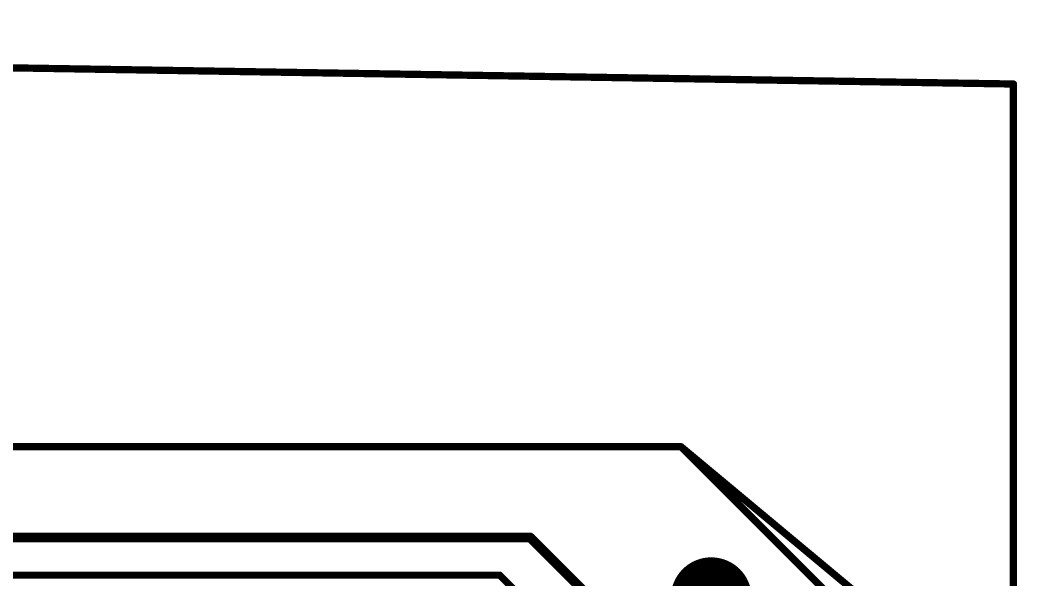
# Model space of a CAD drawing. Extents: x -1 to 156, y 2 to 108.
# Drawn here: x 114.46 to 156.36, y 84.61 to 108.1 of the extents above; entities that cross this region are included whole.
import ezdxf

# ---------------------------------------------------------------- set-up
doc = ezdxf.new("R2010")
doc.units = 0
for name, color, linetype in [('1', 22, 'CONTINUOUS'), ('16', 175, 'CONTINUOUS'), ('20', 7, 'CONTINUOUS'), ('29', 253, 'CONTINUOUS'), ('30', 253, 'CONTINUOUS')]:
    doc.layers.add(name, color=color, linetype=linetype)

msp = doc.modelspace()

# ---------------------------------------------------------------- linework, layer by layer
at = {"layer": '1', "const_width": 0.3048}
for points in [[(-1.27, 107.95), (156.21, 105.41)], [(156.21, 105.41), (156.21, 10.16)], [(134.62, 84.7725), (90.4875, 84.7725)], [(140.6525, 78.74), (134.62, 84.7725)]]:
    msp.add_lwpolyline(points, dxfattribs=at)
at = {"layer": '1', "const_width": 0.1524}
for points in [[(156.2862, 105.41, 1), (156.1338, 105.41)], [(156.2088, 105.3338, 1), (156.2112, 105.4862)], [(134.6739, 84.8264, 1), (134.5661, 84.7186)], [(134.62, 84.6963, 1), (134.62, 84.8487)]]:
    msp.add_lwpolyline(points, format="xyb", dxfattribs=at)
at = {"layer": '16'}
for points, const_width in [([(77.47, 90.17), (142.24, 90.17)], 0.3048), ([(142.24, 90.17), (149.86, 83.82)], 0.3048), ([(135.89, 86.36), (87.63, 86.36)], 0.4064), ([(140.97, 81.28), (135.89, 86.36)], 0.4064)]:
    msp.add_lwpolyline(points, dxfattribs=dict(at, const_width=const_width))
for points, const_width in [([(142.2888, 90.2285, 1), (142.1912, 90.1115)], 0.1524), ([(142.24, 90.0938, 1), (142.24, 90.2462)], 0.1524), ([(135.9618, 86.4318, 1), (135.8182, 86.2882)], 0.2032), ([(135.89, 86.2584, 1), (135.89, 86.4616)], 0.2032)]:
    msp.add_lwpolyline(points, format="xyb", dxfattribs=dict(at, const_width=const_width))
at = {"layer": '20', "const_width": 0.3048}
for points in [[(142.24, 90.17), (77.47, 90.17)], [(149.86, 82.55), (142.24, 90.17)]]:
    msp.add_lwpolyline(points, dxfattribs=at)
at = {"layer": '20', "const_width": 0.1524}
for points in [[(142.2939, 90.2239, 1), (142.1861, 90.1161)], [(142.24, 90.0938, 1), (142.24, 90.2462)]]:
    msp.add_lwpolyline(points, format="xyb", dxfattribs=at)
at = {"layer": '20'}
msp.add_circle((143.51, 83.82), 1.6, dxfattribs=at)
at = {"layer": '29', "const_width": 1.7016}
msp.add_lwpolyline([(143.51, 82.9692, 1), (143.51, 84.6708, 1), (143.51, 82.9692)], format="xyb", dxfattribs=at)
at = {"layer": '30', "const_width": 1.7016}
msp.add_lwpolyline([(143.51, 82.9692, 1), (143.51, 84.6708, 1), (143.51, 82.9692)], format="xyb", dxfattribs=at)

doc.saveas('drawing.dxf')
